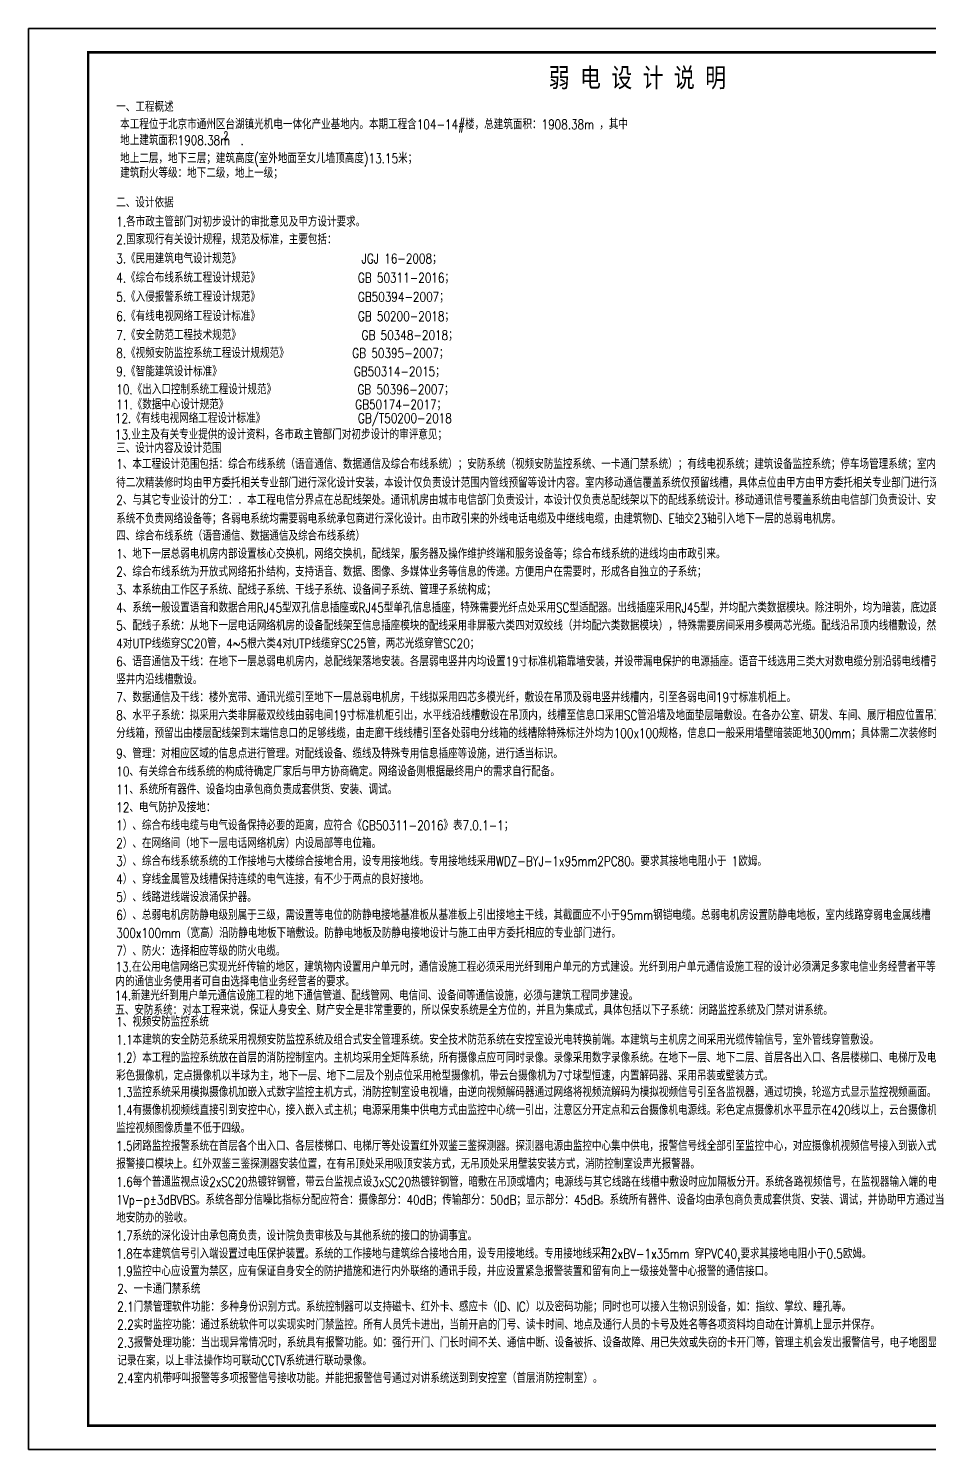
# Model space of a CAD drawing. Extents: x -54686 to 596156, y -555137 to 71395.
# Drawn here: x 512056 to 549730, y -45918 to 13482 of the extents above; entities that cross this region are included whole.
import ezdxf

# ---------------------------------------------------------------- set-up
doc = ezdxf.new("R2010")
doc.units = 0
doc.header["$LTSCALE"] = 1000
for name, color, linetype in [('DIM-系统', 3, 'CONTINUOUS'), ('socket', 7, 'CONTINUOUS'), ('TEL_TEXT', 3, 'CONTINUOUS'), ('TEL_TITLE', 6, 'CONTINUOUS')]:
    doc.layers.add(name, color=color, linetype=linetype)
doc.styles.add('_TEL_DIM', font='SIMPLEX', dxfattribs={"width": 0.8, "height": 3.5, "bigfont": 'HZTXT'})
doc.styles.add('宋体', font='', dxfattribs={"width": 0.7})
doc.styles.get('宋体').set_extended_font_data('SimSun')

# ---------------------------------------------------------------- blocks, each defined once
blk = doc.blocks.new('A$C0199260F')
at = {"layer": 'TEL_TITLE'}
blk.add_lwpolyline([(-84100, 59400), (0, 59400), (0, 0), (-84100, 0)], close=True, dxfattribs=at)
blk = doc.blocks.new('SDG AETH AE5H')
at = {"layer": 'DIM-系统'}
blk.add_lwpolyline([(-54686, 13482), (29414, 13482), (29414, -45918), (-54686, -45918)], close=True, dxfattribs=at)

msp = doc.modelspace()

# ---------------------------------------------------------------- linework, layer by layer
at = {"layer": 'TEL_TITLE'}
msp.add_lwpolyline([(512056, -45918), (596156, -45918), (596156, 13482), (512056, 13482)], close=True, dxfattribs=at)
at = {"layer": 'TEL_TITLE', "const_width": 100}
msp.add_lwpolyline([(514556, -44918), (595156, -44918), (595156, 12482), (514556, 12482)], close=True, dxfattribs=at)

# ---------------------------------------------------------------- block references
at = {"layer": 'DIM-系统'}
msp.add_blockref('SDG AETH AE5H', (566742, 0), dxfattribs=at)
at = {"layer": 'TEL_TITLE'}
msp.add_blockref('A$C0199260F', (596156, -45918), dxfattribs=at)

# ---------------------------------------------------------------- texts
at = {"layer": 'DIM-系统', "color": 7, "style": '宋体', "width": 0.8}
msp.add_text('弱 电 设 计 说 明', height=800, dxfattribs=at).set_placement((533807, 11028))
at = {"layer": 'DIM-系统', "style": '_TEL_DIM', "width": 0.8}
for s, p in [('本工程位于北京市通州区台湖镇光机电一体化产业基地内。本期工程含104-14#楼，总建筑面积：1908.38m ，其中', (515892, 9272)), ('地上建筑面积1908.38m  .', (515892, 8606)), ('地上二层，地下三层；建筑高度(室外地面至女儿墙顶高度)13.15米； ', (515892, 7850)), ('建筑耐火等级：地下二级，地上一级； ', (515892, 7239))]:
    msp.add_text(s, height=400, dxfattribs=at).set_placement(p)
at = {"layer": 'socket', "style": '_TEL_DIM', "width": 0.8}
for s, height, p in [('一、工程概述', 400, (515727, 10001, -68)), ('二、设计依据', 400, (515727, 6001, -68)), ('1.各市政主管部门对初步设计的审批意见及甲方设计要求。', 400, (515727, 5201, -68)), ('2.国家现行有关设计规程，规范及标准，主要包括：', 400, (515727, 4461, -68)), ('3.《民用建筑电气设计规范》                     JGJ 16-2008；', 400, (515727, 3662, -68)), ('4.《综合布线系统工程设计规范》                 GB 50311-2016；', 400, (515727, 2862, -68)), ('5.《入侵报警系统工程设计规范》                 GB50394-2007；', 400, (515727, 2062, -68)), ('6.《有线电视网络工程设计标准》                 GB 50200-2018；', 400, (515727, 1252, -68)), ('7.《安全防范工程技术规范》                     GB 50348-2018；', 400, (515727, 462, -68)), ('8.《视频安防监控系统工程设计规规范》           GB 50395-2007；', 400, (515727, -288, -68)), ('9.《智能建筑设计标准》                       GB50314-2015；', 400, (515727, -1057, -68)), ('10.《出入口控制系统工程设计规范》              GB 50396-2007；', 400, (515727, -1807, -68)), ('11.《数据中心设计规范》                      GB50174-2017；', 400, (515727, -2437, -68)), ('12.《有线电视网络工程设计标准》                GB/T50200-2018 ', 400, (515671, -3013, -68)), ('13.业主及有关专业提供的设计资料，各市政主管部门对初步设计的审评意见；', 400, (515671, -3693, -68)), ('三、设计内容及设计范围', 400, (515727, -4261, -68)), ('1、本工程设计范围包括：综合布线系统（语音通信、数据通信及综合布线系统）；安防系统（视频安防监控系统、一卡通门禁系统）；有线电视系统；建筑设备监控系统；停车场管理系统；室内移动通信覆盖系统各弱电系统', 400, (515727, -4928, -68)), ('待二次精装修时均由甲方委托相关专业部门进行深化设计安装，本设计仅负责设计范围内管线预留等设计内容。室内移动通信覆盖系统仅预留线槽，具体点位由甲方由甲方委托相关专业部门进行深化设计安装。', 400, (515727, -5711, -68)), ('2、与其它专业设计的分工：．本工程电信分界点在总配线架处。通讯机房由城市电信部门负责设计，本设计仅负责总配线架以下的配线系统设计。移动通讯信号覆盖系统由电信部门负责设计、安装；计算机网络综合布线', 400, (515727, -6428, -68)), ('系统不负责网络设备等；各弱电系统均需要弱电系统承包商进行深化设计。由市政引来的外线电话电缆及中继线电缆，由建筑物D、E轴交23轴引入地下一层的总弱电机房。', 400, (515727, -7211, -68)), ('四、综合布线系统（语音通信、数据通信及综合布线系统）', 400, (515727, -7928, -68)), ('1、地下一层总弱电机房内部设置核心交换机，网络交换机，配线架，服务器及操作维护终端和服务设备等；综合布线系统的进线均由市政引来。', 400, (515727, -8678, -68)), ('2、综合布线系统为开放式网络拓扑结构，支持语音、数据、图像、多媒体业务等信息的传递。方便用户在需要时，形成各自独立的子系统；', 400, (515727, -9428, -68)), ('3、本系统由工作区子系统、配线子系统、干线子系统、设备间子系统、管理子系统构成；', 400, (515727, -10178, -68)), ('4、系统一般设置语音和数据合用RJ45型双孔信息插座或RJ45型单孔信息插座，特殊需要光纤点处采用SC型适配器。出线插座采用RJ45型，并均配六类数据模块。除注明外，均为暗装，底边距地0.3m或地插座。', 400, (515727, -10928, -68)), ('5、配线子系统：从地下一层电话网络机房的设备配线架至信息插座模块的配线采用非屏蔽六类四对双绞线（并均配六类数据模块），特殊需要房间采用多模两芯光缆。配线沿吊顶内线槽敷设，然后穿管敷设至出线口，1~3根六类', 400, (515727, -11678, -68)), ('4对UTP线缆穿SC20管，4~5根六类4对UTP线缆穿SC25管，两芯光缆穿管SC20；', 400, (515727, -12428, -68)), ('6、语音通信及干线：在地下一层总弱电机房内，总配线架落地安装。各层弱电竖井内均设置19寸标准机箱靠墙安装，并设带漏电保护的电源插座。语音干线选用三类大对数电缆分别沿弱电线槽引至各弱电竖井，', 400, (515727, -13178, -68)), ('竖井内沿线槽敷设。', 400, (515727, -13928, -68)), ('7、数据通信及干线：楼外宽带、通讯光缆引至地下一层总弱电机房，干线拟采用四芯多模光纤，敷设在吊顶及弱电竖井线槽内，引至各弱电间19寸标准机柜上。', 400, (515727, -14678, -68)), ('8、水平子系统：拟采用六类非屏蔽双绞线由弱电间19寸标准机柜引出，水平线沿线槽敷设在吊顶内，线槽至信息口采用SC管沿墙及地面垫层暗敷设。在各办公室、研发、车间、展厅相应位置吊顶侧壁安装弱电', 400, (515727, -15428, -68)), ('分线箱，预留出由楼层配线架到末端信息口的足够线缆，由走廊干线线槽引至各处弱电分线箱的线槽除特殊标注外均为100x100规格，信息口一般采用墙壁暗装距地300mm；具体需二次装修时根据现场实际情况定。', 400, (515727, -16178, -68)), ('9、管理：对相应区域的信息点进行管理。对配线设备、缆线及特殊专用信息插座等设施，进行适当标识。', 400, (515727, -17027, -68)), ('10、有关综合布线系统的构成待确定厂家后与甲方协商确定。网络设备则根据最终用户的需求自行配备。', 400, (515727, -17777, -68)), ('11、系统所有器件、设备均由承包商负责成套供货、安装、调试。', 400, (515727, -18527, -68)), ('12、电气防护及接地：', 400, (515727, -19277, -68)), ('1）、综合布线电缆与电气设备保持必要的距离，应符合《GB50311-2016》表7.0.1-1；', 400, (515727, -20027, -68)), ('2）、在网络间（地下一层电话网络机房）内设局部等电位箱。', 400, (515727, -20777, -68)), ('3）、综合布线系统系统的工作接地与大楼综合接地合用，设专用接地线。专用接地线采用WDZ-BYJ-1x95mm2PC80。要求其接地电阻小于 1欧姆。', 400, (515727, -21527, -68)), ('4）、穿线金属管及线槽保持连续的电气连接，有不少于两点的良好接地。', 400, (515727, -22277, -68)), ('5）、线路进线端设浪涌保护器。', 400, (515727, -23027, -68)), ('6）、总弱电机房防静电级别属于三级，需设置等电位的防静电接地基准板从基准板上引出接地主干线，其截面应不小于95mm钢铠电缆。总弱电机房设置防静电地板，室内线路穿弱电金属线槽', 400, (515727, -23777, -68)), ('300x100mm（宽高）沿防静电地板下暗敷设。防静电地板及防静电接地设计与施工由甲方委托相应的专业部门进行。', 400, (515727, -24527, -68)), ('7）、防火：选择相应等级的防火电缆。', 400, (515727, -25277, -68)), ('13.在公用电信网络已实现光纤传输的地区，建筑物内设置用户单元时，通信设施工程必须采用光纤到用户单元的方式建设。光纤到用户单元通信设施工程的设计必须满足多家电信业务经营者平等接入、用户单元', 400, (515697, -25944)), ('内的通信业务使用者可自由选择电信业务经营者的要求。', 400, (515697, -26555)), ('14.新建光纤到用户单元通信设施工程的地下通信管道、配线管网、电信间、设备间等通信设施，必须与建筑工程同步建设。', 400, (515665, -27142)), ('五、安防系统：对本工程来说，保证人身安全、财产安全是非常重要的，所以保安系统是全方位的，并且为集成式，具体包括以下子系统：闭路监控系统及门禁对讲系统。', 400, (515685, -27751, -68)), ('1、视频安防监控系统', 400, (515727, -28240, -68)), ('1.1本建筑的安全防范系统采用视频安防监控系统及组合式安全管理系统。安全技术防范系统在安控室设光电转换前端。本建筑与主机房之间采用光缆传输信号，室外管线穿管敷设。', 400, (515727, -28990, -68)), ('1.2）本工程的监控系统放在首层的消防控制室内。主机均采用全矩阵系统，所有摄像点应可同时录像。录像采用数字录像系统。在地下一层、地下二层、首层各出入口、各层楼梯口、电梯厅及电梯轿厢等处安装', 400, (515727, -29740, -68)), ('彩色摄像机，定点摄像机以半球为主，地下一层、地下二层及个别点位采用枪型摄像机，带云台摄像机为7寸球型恒速，内置解码器、采用吊装或壁装方式。', 400, (515727, -30490, -68)), ('1.3监控系统采用模拟摄像机加嵌入式数字监控主机方式，消防控制室设电视墙，由逆向视频解码器通过网络将视频流解码为模拟视频信号引至各监视器，通过切换，轮巡方式显示监控视频画面。', 400, (515727, -31179, -68)), ('1.4有摄像机视频线直接引到安控中心，接入嵌入式主机；电源采用集中供电方式由监控中心统一引出，注意区分开定点和云台摄像机电源线。彩色定点摄像机水平显示在420线以上，云台摄像机在480线以上，', 400, (515727, -31929, -68)), ('监控视频图像质量不低于四级。', 400, (515727, -32679, -68)), ('1.5闭路监控报警系统在首层各个出入口、各层楼梯口、电梯厅等处设置红外双鉴三鉴探测器。探测器电源由监控中心集中供电，报警信号线全部引至监控中心，对应摄像机视频信号接入到嵌入式监控主机相应', 400, (515727, -33429, -68)), ('报警接口模块上。红外双鉴三鉴探测器安装位置，在有吊顶处采用吸顶安装方式，无吊顶处采用壁装安装方式，消防控制室设声光报警器。', 400, (515728, -34180, -68)), ('1.6每个普通监视点设2xSC20热镀锌钢管，带云台监视点设3xSC20热镀锌钢管，暗敷在吊顶或墙内；电源线与其它线路在线槽中敷设时应加隔板分开。系统各路视频信号，在监视器输入端的电平值应为', 400, (515728, -34930, -68)), ('1Vp-p%%P3dBVBS。系统各部分信噪比指标分配应符合：摄像部分：40dB；传输部分：50dB；显示部分：45dB。系统所有器件、设备均由承包商负责成套供货、安装、调试，并协助甲方通过当', 400, (515728, -35680, -68)), ('地安防办的验收。', 400, (515728, -36430, -68)), ('1.7系统的深化设计由承包商负责，设计院负责审核及与其他系统的接口的协调事宜。', 400, (515728, -37180, -68)), ('1.8在本建筑信号引入端设置过电压保护装置。系统的工作接地与建筑综合接地合用，设专用接地线。专用接地线采用2xBV-1x35mm 穿PVC40,要求其接地电阻小于0.5欧姆。', 400, (515728, -37930, -68)), ('2', 300, (535989, -37759, -68)), ('2、一卡通门禁系统', 400, (515772, -39398, -68)), ('2.1门禁管理软件功能：多种身份识别方式。系统控制器可以支持磁卡、红外卡、感应卡（ID、IC）以及密码功能；同时也可以接入生物识别设备，如：指纹、掌纹、瞳孔等。', 400, (515772, -40148, -68)), ('2.2实时监控功能：通过系统软件可以实现实时门禁监控。所有人员凭卡进出，当前开启的门号、读卡时间、地点及通行人员的卡号及姓名等各项资料均自动在计算机上显示并保存。', 400, (515772, -40898, -68)), ('2.3报警处理功能：当出现异常情况时，系统具有报警功能。如：强行开门、门长时间不关、通信中断、设备被拆、设备故障、用已失效或失窃的卡开门等，管理主机会发出报警信号，电子地图显示案发地点，同时', 400, (515772, -41648, -68)), ('记录在案，以上非法操作均可联动CCTV系统进行联动录像。', 400, (515772, -42398, -68)), ('2.4室内机带呼叫报警等多项报警信号接收功能。并能把报警信号通过对讲系统送到到安控室（首层消防控制室）。', 400, (515772, -43133, -68))]:
    msp.add_text(s, height=height, dxfattribs=at).set_placement(p)
at = {"layer": 'socket', "color": 7, "style": '_TEL_DIM', "width": 0.8}
msp.add_text('1.9监控中心应设置为禁区，应有保证自身安全的防护措施和进行内外联络的通讯手段，并应设置紧急报警装置和留有向上一级接处警中心报警的通信接口。 ', height=400, dxfattribs=at).set_placement((515728, -38664, -68))
at = {"layer": 'TEL_TEXT', "style": '_TEL_DIM', "width": 0.64}
msp.add_text('2', height=350, dxfattribs=at).set_placement((520214, 8822))

doc.saveas('drawing.dxf')
